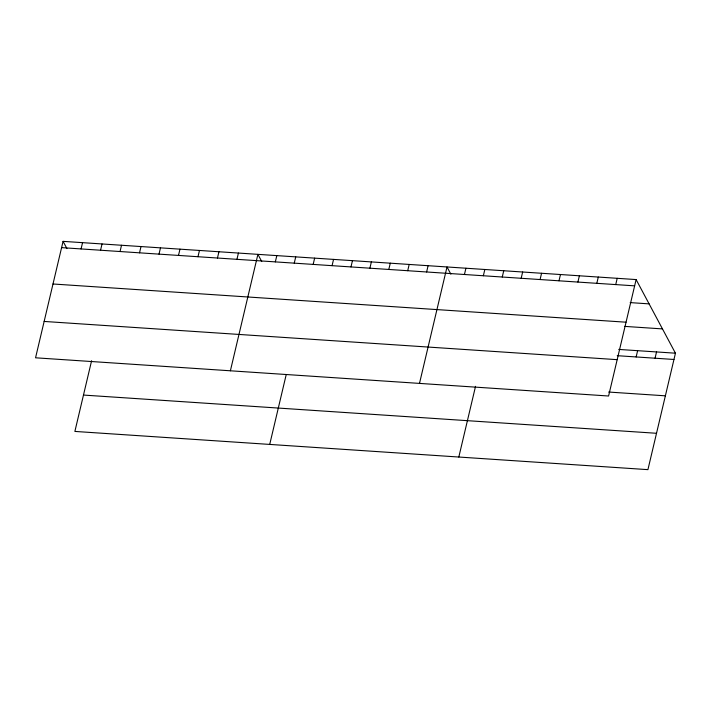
<?xml version="1.0" encoding="UTF-8"?>
<svg xmlns="http://www.w3.org/2000/svg" width="711" height="711" viewBox="0 0 711 711"><rect width="100%" height="100%" fill="white"/><g stroke="black" fill="none" stroke-linecap="round" stroke-linejoin="round"><path stroke-width="1.07" d="M63.075 241.358L35.55 357.802L608.589 396.009L636.123 279.574L63.075 241.358L66.923 248.557M81.072 248.93L82.556 242.664M100.562 250.228L102.037 243.962M91.595 360.735L74.877 431.426L647.925 469.642L675.45 353.198L636.123 279.574M120.043 251.525L121.528 245.259M139.525 252.832L141.009 246.557M159.006 254.129L160.49 247.855M178.497 255.427L179.972 249.152M197.978 256.724L199.462 250.459M217.459 258.022L218.944 251.756M236.941 259.328L238.425 253.054M230.382 370.795L257.906 254.351L261.755 261.55M275.335 261.888L276.819 255.613M294.247 263.15L295.732 256.875M269.718 444.419L286.178 374.768M313.16 264.403L314.644 258.137M332.073 265.665L333.548 259.399M350.976 266.927L352.46 260.661M369.889 268.189L371.373 261.924M388.801 269.451L390.286 263.186M407.714 270.713L409.189 264.439M426.618 271.975L428.102 265.701M419.49 383.407L447.015 266.963L450.863 274.162M464.443 274.499L465.927 268.225M483.356 275.761L484.831 269.487M458.817 457.031L475.535 386.34M502.259 277.014L503.743 270.749M521.172 278.277L522.656 272.011M540.084 279.539L541.569 273.273M558.997 280.801L560.472 274.535M577.901 282.063L579.385 275.788M596.813 283.325L598.298 277.05M615.726 284.587L617.21 278.312M636.149 356.949L637.625 350.683M655.053 358.211L656.537 351.936M61.59 247.632L634.639 285.849M630.186 302.61L649.099 303.873M52.996 283.991L626.044 322.199M624.649 326.385L662.474 328.909M618.721 349.421L675.45 353.198M617.237 355.687L673.966 359.473M44.144 321.443L617.184 359.659M608.643 392.045L665.372 395.823M83.471 395.067L656.52 433.283"/></g></svg>
